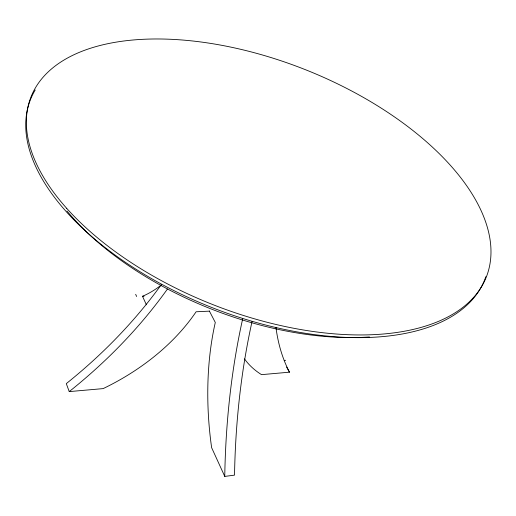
<?xml version="1.0" encoding="UTF-8"?>
<svg xmlns="http://www.w3.org/2000/svg" width="516" height="516" viewBox="0 0 516 516"><rect width="100%" height="100%" fill="white"/><g stroke="black" fill="none" stroke-linecap="round" stroke-linejoin="round"><path stroke-width="0.77" d="M209.361 311.013L215.295 322.455A205.123 107.218 83 0 0 211.631 447.675L224.757 476.41L234.528 475.133A1050.828 685.777 53.3 0 1 252.079 321.365M161.334 284.626A834.03 586.918 13.2 0 1 66.293 383.62L69.234 391.599L103.129 388.613A197.331 136.469 -19.4 0 0 196.106 311.78L209.548 311.135M275.931 327.234A408.214 211.05 -41.2 0 0 289.482 372.184L261.535 374.648A165.114 96.311 -34.3 0 1 244.429 358.833M284.264 360.42L285.632 360.303M146.389 304.801L142.493 296.274L144.08 296.216M286.599 367.076L289.482 372.184M135.663 294.333L136.637 296.494M485.866 276.647A244.332 126.53 21.6 0 1 204.175 304.421A244.332 126.53 21.6 0 1 35.223 89.971M369.475 336.935A233.748 122.273 21.6 0 1 66.97 210.999M167.436 289.044A844.692 591.568 12.8 0 1 69.234 391.599M224.757 476.41A1063.412 687.796 54 0 1 242.681 318.791M161.353 284.993A379.595 135.94 -84.7 0 1 142.493 296.274M66.699 208.335A244.81 126.246 21.6 0 0 467.96 303.098A244.81 126.246 21.6 0 0 241.333 49.459A244.81 126.246 21.6 0 0 66.699 208.335"/></g></svg>
